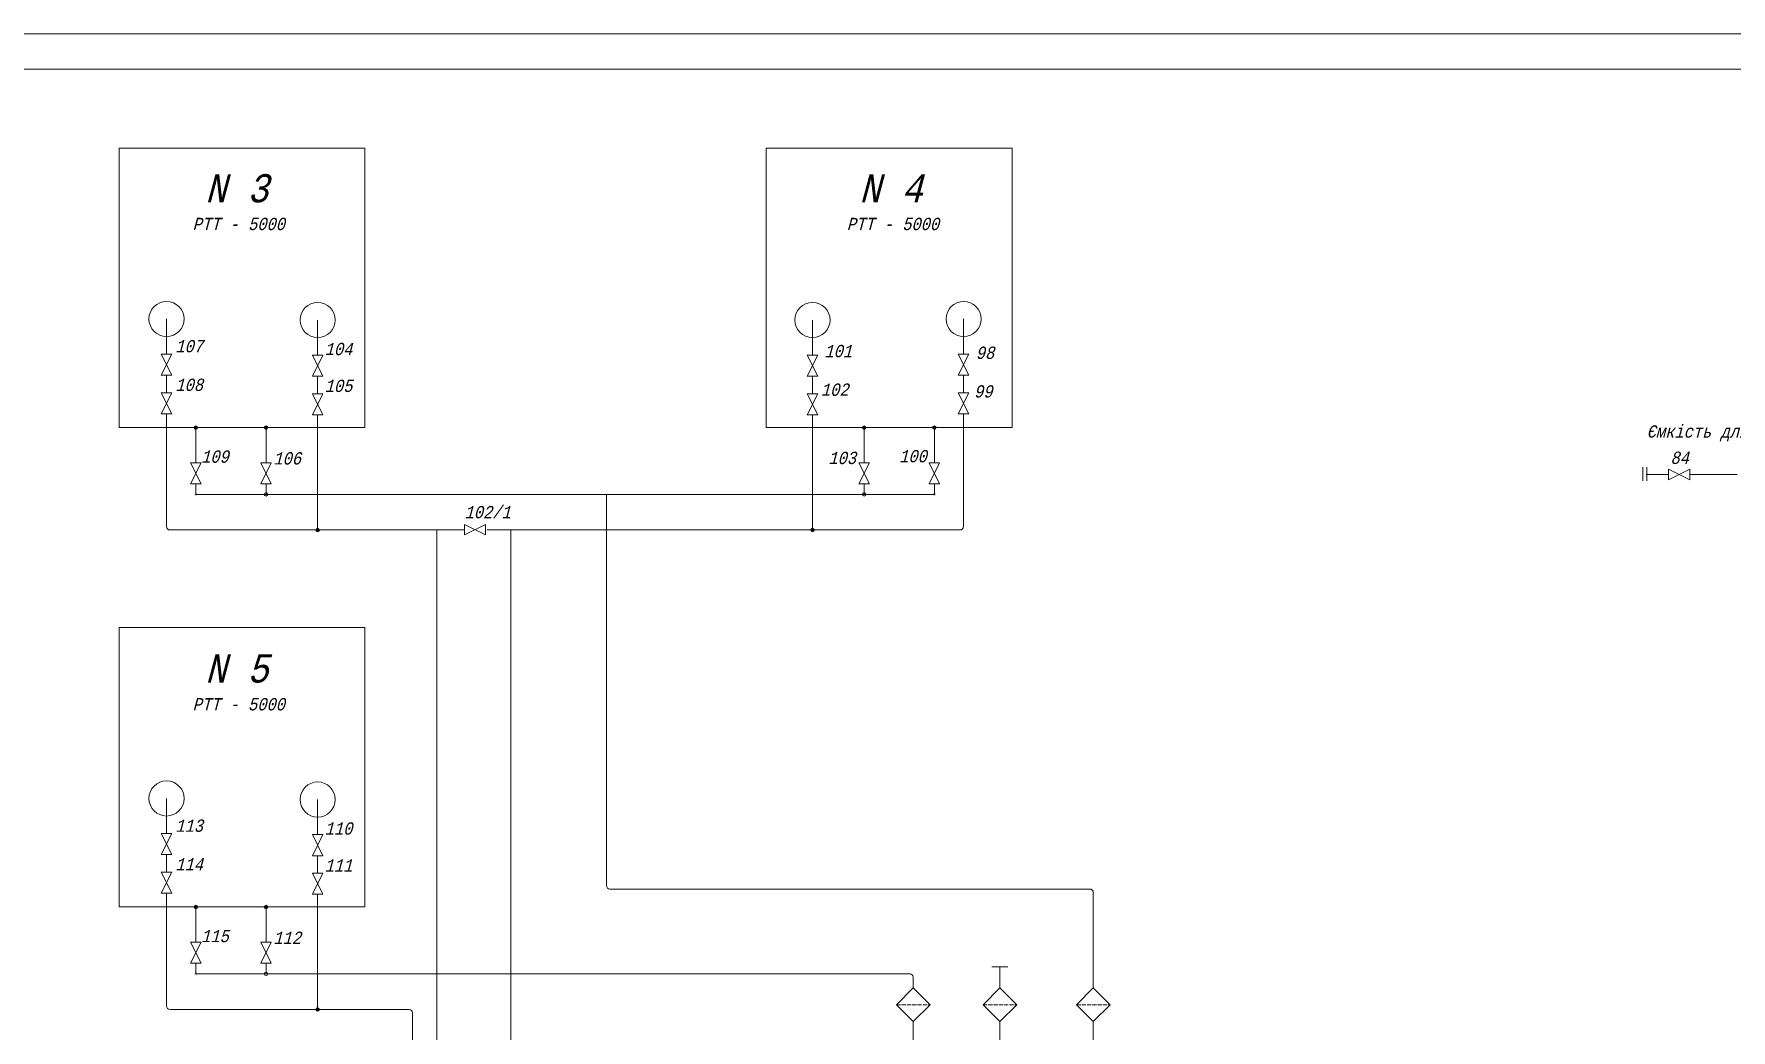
# Model space of a CAD drawing. Extents: x 0 to 840, y 0 to 594.
# Drawn here: x 356.4 to 598.1, y 452.2 to 594 of the extents above; entities that cross this region are included whole.
import ezdxf

# ---------------------------------------------------------------- set-up
doc = ezdxf.new("R2010")
doc.units = 0
doc.header["$MEASUREMENT"] = 0
doc.linetypes.add('ACAD_ISO02W100', pattern=[15, 12, -3])
for name, color, linetype in [('A76', 2, 'CONTINUOUS'), ('Aи95', 1, 'CONTINUOUS'), ('Дт', 160, 'CONTINUOUS')]:
    doc.layers.add(name, color=color, linetype=linetype)
for name, color, linetype, lineweight in [('Надписи', 4, 'CONTINUOUS', 5), ('Общие трубы', 254, 'CONTINUOUS', 30), ('Схема', 254, 'CONTINUOUS', 20)]:
    doc.layers.add(name, color=color, linetype=linetype, lineweight=lineweight)
doc.styles.get("Standard").update_dxf_attribs({"font": 'COUR.TTF', "width": 0.8, "oblique": 7, "height": 2})

msp = doc.modelspace()

# ---------------------------------------------------------------- hatches: boundary and pattern name
at = {"layer": 'A76', "lineweight": 20}
h = msp.add_hatch(color=256, dxfattribs=at)
edge = h.paths.add_edge_path()
edge.add_arc((379.48, 537.95), 0.25, 0, 360)
h = msp.add_hatch(color=256, dxfattribs=at)
edge = h.paths.add_edge_path()
edge.add_arc((389.48, 537.95), 0.25, 0, 360)
h = msp.add_hatch(color=256, dxfattribs=at)
edge = h.paths.add_edge_path()
edge.add_arc((379.48, 528.45), 0.25, 0, 360)
edge = h.paths.add_edge_path()
edge.add_arc((389.48, 528.45), 0.25, 0, 360)
h = msp.add_hatch(color=256, dxfattribs=at)
edge = h.paths.add_edge_path()
edge.add_arc((396.83, 523.37), 0.25, 0, 360)
at = {"layer": 'Aи95', "lineweight": 20}
h = msp.add_hatch(color=256, dxfattribs=at)
edge = h.paths.add_edge_path()
edge.add_arc((474.67, 537.95), 0.25, 0, 360)
h = msp.add_hatch(color=256, dxfattribs=at)
edge = h.paths.add_edge_path()
edge.add_arc((484.67, 537.95), 0.25, 0, 360)
h = msp.add_hatch(color=256, dxfattribs=at)
edge = h.paths.add_edge_path()
edge.add_arc((484.67, 528.45), 0.25, 180, 540, ccw=False)
edge = h.paths.add_edge_path()
edge.add_arc((474.67, 528.45), 0.25, 180, 540, ccw=False)
h = msp.add_hatch(color=256, dxfattribs=at)
edge = h.paths.add_edge_path()
edge.add_arc((467.31, 523.37), 0.25, 0, 360)
at = {"layer": 'Дт', "lineweight": 20}
h = msp.add_hatch(color=256, dxfattribs=at)
edge = h.paths.add_edge_path()
edge.add_arc((379.48, 469.69), 0.25, 0, 360)
h = msp.add_hatch(color=256, dxfattribs=at)
edge = h.paths.add_edge_path()
edge.add_arc((389.48, 469.69), 0.25, 0, 360)
h = msp.add_hatch(color=256, dxfattribs=at)
edge = h.paths.add_edge_path()
edge.add_arc((379.48, 460.19), 0.25, 0, 360)
edge = h.paths.add_edge_path()
edge.add_arc((389.48, 460.19), 0.25, 0, 360)
h = msp.add_hatch(color=256, dxfattribs=at)
edge = h.paths.add_edge_path()
edge.add_arc((396.83, 455.1), 0.25, 0, 360)

# ---------------------------------------------------------------- linework, layer by layer
at = {"layer": 'A76', "lineweight": 20}
for p, q in [((403.55, 577.72), (368.55, 577.72)), ((368.55, 577.72), (368.55, 537.96)), ((403.55, 537.96), (403.55, 577.72)), ((375.31, 548.42), (375.31, 553.42)), ((396.83, 548.27), (396.83, 553.27)), ((374.56, 548.42), (376.06, 548.42)), ((376.06, 548.42), (374.56, 545.42)), ((376.06, 545.42), (374.56, 548.42)), ((396.08, 548.27), (397.58, 548.27)), ((397.58, 548.27), (396.08, 545.27)), ((397.58, 545.27), (396.08, 548.27)), ((374.56, 545.42), (376.06, 545.42)), ((375.31, 542.92), (375.31, 545.42)), ((396.08, 545.27), (397.58, 545.27)), ((396.83, 542.77), (396.83, 545.27)), ((374.56, 542.92), (376.06, 542.92)), ((376.06, 542.92), (374.56, 539.92)), ((376.06, 539.92), (374.56, 542.92)), ((396.08, 542.77), (397.58, 542.77)), ((397.58, 542.77), (396.08, 539.77)), ((397.58, 539.77), (396.08, 542.77)), ((374.56, 539.92), (376.06, 539.92)), ((375.31, 534.92), (375.31, 539.92)), ((396.08, 539.77), (397.58, 539.77)), ((396.83, 534.77), (396.83, 539.77)), ((368.55, 537.96), (403.55, 537.96)), ((379.48, 537.95), (379.48, 532.95)), ((389.48, 537.95), (389.48, 532.95)), ((375.31, 534.92), (375.31, 523.88)), ((396.83, 534.77), (396.83, 523.47)), ((378.73, 532.95), (380.23, 532.95)), ((380.23, 532.95), (378.73, 529.95)), ((380.23, 529.95), (378.73, 532.95)), ((388.73, 532.95), (390.23, 532.95)), ((390.23, 532.95), (388.73, 529.95)), ((390.23, 529.95), (388.73, 532.95)), ((378.73, 529.95), (380.23, 529.95)), ((379.48, 529.95), (379.48, 528.45)), ((388.73, 529.95), (390.23, 529.95)), ((389.48, 529.95), (389.48, 528.45)), ((379.48, 528.45), (437.96, 528.45)), ((417.71, 523.38), (375.81, 523.38))]:
    msp.add_line(p, q, dxfattribs=at)
at = {"layer": 'A76', "color": 2, "lineweight": 20}
msp.add_line((413.81, 442.96), (413.81, 523.37), dxfattribs=at)
at = {"layer": 'A76', "lineweight": 20}
msp.add_lwpolyline([(420.73, 524.17), (420.73, 522.67), (417.73, 524.17), (417.73, 522.67)], close=True, dxfattribs=at)
for centre, radius in [((375.31, 553.42), 2.5), ((396.83, 553.27), 2.5), ((379.48, 537.95), 0.25), ((389.48, 537.95), 0.25), ((389.48, 528.45), 0.25), ((396.83, 523.37), 0.25)]:
    msp.add_circle(centre, radius, dxfattribs=at)
msp.add_arc((375.81, 523.88), 0.5, 180, 270, dxfattribs=at)
at = {"layer": 'Aи95', "lineweight": 20}
for p, q in [((495.73, 577.72), (460.73, 577.72)), ((460.73, 577.72), (460.73, 537.96)), ((495.73, 537.96), (495.73, 577.72)), ((467.31, 548.27), (467.31, 553.27)), ((488.83, 548.42), (488.83, 553.42)), ((468.06, 548.27), (466.56, 548.27)), ((466.56, 548.27), (468.06, 545.27)), ((466.56, 545.27), (468.06, 548.27)), ((489.58, 548.42), (488.08, 548.42)), ((488.08, 548.42), (489.58, 545.42)), ((488.08, 545.42), (489.58, 548.42)), ((468.06, 545.27), (466.56, 545.27)), ((467.31, 542.77), (467.31, 545.27)), ((489.58, 545.42), (488.08, 545.42)), ((488.83, 542.92), (488.83, 545.42)), ((468.06, 542.77), (466.56, 542.77)), ((466.56, 542.77), (468.06, 539.77)), ((466.56, 539.77), (468.06, 542.77)), ((489.58, 542.92), (488.08, 542.92)), ((488.08, 542.92), (489.58, 539.92)), ((488.08, 539.92), (489.58, 542.92)), ((468.06, 539.77), (466.56, 539.77)), ((467.31, 534.77), (467.31, 539.77)), ((489.58, 539.92), (488.08, 539.92)), ((488.83, 534.92), (488.83, 539.92)), ((460.73, 537.96), (495.73, 537.96)), ((474.67, 537.95), (474.67, 532.95)), ((484.67, 537.95), (484.67, 532.95)), ((467.31, 534.77), (467.31, 523.47)), ((488.83, 534.92), (488.83, 523.88)), ((475.42, 532.95), (473.92, 532.95)), ((473.92, 532.95), (475.42, 529.95)), ((473.92, 529.95), (475.42, 532.95)), ((485.42, 532.95), (483.92, 532.95)), ((483.92, 532.95), (485.42, 529.95)), ((483.92, 529.95), (485.42, 532.95)), ((475.42, 529.95), (473.92, 529.95)), ((474.67, 529.95), (474.67, 528.45)), ((485.42, 529.95), (483.92, 529.95)), ((484.67, 529.95), (484.67, 528.45)), ((437.96, 528.45), (484.67, 528.45)), ((420.97, 523.41), (488.33, 523.38))]:
    msp.add_line(p, q, dxfattribs=at)
at = {"layer": 'Aи95', "color": 1, "lineweight": 20}
msp.add_line((424.35, 523.31), (424.35, 442.9), dxfattribs=at)
at = {"layer": 'Aи95', "lineweight": 20}
for centre, radius in [((467.31, 553.27), 2.5), ((488.83, 553.42), 2.5), ((474.67, 537.95), 0.25), ((484.67, 537.95), 0.25), ((474.67, 528.45), 0.25), ((467.31, 523.37), 0.25)]:
    msp.add_circle(centre, radius, dxfattribs=at)
msp.add_arc((488.33, 523.88), 0.5, 270, 0, dxfattribs=at)
at = {"layer": 'Дт', "lineweight": 20}
for p, q in [((403.55, 509.48), (368.55, 509.48)), ((368.55, 509.48), (368.55, 469.72)), ((403.55, 469.72), (403.55, 509.48)), ((375.31, 480.15), (375.31, 485.15)), ((396.83, 480), (396.83, 485)), ((374.56, 480.15), (376.06, 480.15)), ((376.06, 480.15), (374.56, 477.15)), ((376.06, 477.15), (374.56, 480.15)), ((396.08, 480), (397.58, 480)), ((397.58, 480), (396.08, 477)), ((397.58, 477), (396.08, 480)), ((374.56, 477.15), (376.06, 477.15)), ((375.31, 474.65), (375.31, 477.15)), ((396.08, 477), (397.58, 477)), ((396.83, 474.5), (396.83, 477)), ((374.56, 474.65), (376.06, 474.65)), ((376.06, 474.65), (374.56, 471.65)), ((376.06, 471.65), (374.56, 474.65)), ((396.08, 474.5), (397.58, 474.5)), ((397.58, 474.5), (396.08, 471.5)), ((397.58, 471.5), (396.08, 474.5)), ((374.56, 471.65), (376.06, 471.65)), ((375.31, 466.65), (375.31, 471.65)), ((396.08, 471.5), (397.58, 471.5)), ((396.83, 466.5), (396.83, 471.5)), ((368.55, 469.72), (403.55, 469.72)), ((379.48, 469.69), (379.48, 464.69)), ((389.48, 469.69), (389.48, 464.69)), ((375.31, 466.65), (375.31, 455.61)), ((396.83, 466.5), (396.83, 455.2)), ((378.73, 464.69), (380.23, 464.69)), ((380.23, 464.69), (378.73, 461.69)), ((380.23, 461.69), (378.73, 464.69)), ((388.73, 464.69), (390.23, 464.69)), ((390.23, 464.69), (388.73, 461.69)), ((390.23, 461.69), (388.73, 464.69)), ((378.73, 461.69), (380.23, 461.69)), ((379.48, 461.69), (379.48, 460.19)), ((388.73, 461.69), (390.23, 461.69)), ((389.48, 461.69), (389.48, 460.19)), ((379.48, 460.19), (481.16, 460.19)), ((481.66, 458.18), (481.66, 459.69)), ((479.26, 455.78), (481.66, 458.18)), ((481.66, 458.18), (484.06, 455.78)), ((375.81, 455.11), (409.85, 455.11)), ((410.35, 454.61), (410.35, 442.9)), ((481.66, 453.38), (479.26, 455.78)), ((484.06, 455.78), (481.66, 453.38)), ((481.66, 453.4), (481.66, 445.72))]:
    msp.add_line(p, q, dxfattribs=at)
at = {"layer": 'Дт', "linetype": 'ACAD_ISO02W100', "lineweight": 20, "ltscale": 0.05}
msp.add_line((479.26, 455.78), (484.06, 455.78), dxfattribs=at)
at = {"layer": 'Дт', "lineweight": 20}
for centre, radius in [((375.31, 485.15), 2.5), ((396.83, 485), 2.5), ((379.48, 469.69), 0.25), ((389.48, 469.69), 0.25), ((389.48, 460.19), 0.25), ((396.83, 455.1), 0.25)]:
    msp.add_circle(centre, radius, dxfattribs=at)
for centre, start, end in [((481.16, 459.69), 359.9989, 90), ((481.16, 459.69), 359.9989, 90), ((375.81, 455.61), 180, 270), ((409.85, 454.61), 0, 90)]:
    msp.add_arc(centre, 0.5, start, end, dxfattribs=at)
at = {"layer": 'Общие трубы', "lineweight": 20}
for p, q in [((585.57, 532.31), (585.57, 530.38)), ((586.12, 532.31), (586.12, 530.38)), ((589.25, 530.53), (589.25, 532.03)), ((589.25, 532.03), (592.25, 530.53)), ((592.25, 532.03), (589.25, 530.53)), ((592.25, 530.53), (592.25, 532.03)), ((589.25, 531.28), (586.04, 531.28)), ((599, 531.28), (592.25, 531.28)), ((437.96, 528.45), (437.96, 472.75)), ((438.46, 472.25), (506.81, 472.25)), ((507.31, 458.18), (507.31, 471.75)), ((494, 461.18), (492.85, 461.18)), ((494, 458.18), (494, 461.18)), ((494, 461.18), (494, 461.18)), ((494, 461.18), (495.15, 461.18)), ((491.6, 455.78), (494, 458.18)), ((494, 458.18), (496.4, 455.78)), ((504.91, 455.78), (507.31, 458.18)), ((507.31, 458.18), (509.71, 455.78)), ((494, 453.38), (491.6, 455.78)), ((496.4, 455.78), (494, 453.38)), ((507.31, 453.38), (504.91, 455.78)), ((509.71, 455.78), (507.31, 453.38)), ((494, 453.4), (494, 445.72)), ((507.31, 453.4), (507.31, 445.72))]:
    msp.add_line(p, q, dxfattribs=at)
at = {"layer": 'Общие трубы', "linetype": 'ACAD_ISO02W100', "lineweight": 20, "ltscale": 0.05}
for p, q in [((491.6, 455.78), (496.4, 455.78)), ((504.91, 455.78), (509.71, 455.78))]:
    msp.add_line(p, q, dxfattribs=at)
at = {"layer": 'Общие трубы', "lineweight": 20}
for centre, start, end in [((438.46, 472.75), 180, 270), ((506.81, 471.75), 359.9989, 90), ((506.81, 471.75), 359.9989, 90)]:
    msp.add_arc(centre, 0.5, start, end, dxfattribs=at)
at = {"layer": 'Схема', "lineweight": 5}
for p, q in [((840, 594), (0, 594)), ((835, 589), (20, 589))]:
    msp.add_line(p, q, dxfattribs=at)

# ---------------------------------------------------------------- texts
at = {"layer": 'Надписи', "lineweight": 15, "oblique": 15, "width": 0.75}
for s, height, p in [('N 3', 4, (380.81, 570.03)), ('N 4', 4, (473.97, 570.03)), ('РТТ - 5000', 1.75, (379.02, 566.07)), ('РТТ - 5000', 1.75, (472.19, 566.07)), ('107', 1.75, (376.56, 548.67)), ('104', 1.75, (397.83, 548.27)), ('101', 1.75, (469, 547.98)), ('98', 1.75, (490.56, 547.73)), ('108', 1.75, (376.56, 543.17)), ('105', 1.75, (397.83, 543.02)), ('102', 1.75, (468.5, 542.48)), ('99', 1.75, (490.31, 542.23)), ('Ємкість для охолоджуючої рідини', 1.75, (586.11, 536.53)), ('109', 1.75, (380.23, 532.95)), ('106', 1.75, (390.52, 532.7)), ('103', 1.75, (469.57, 532.76)), ('100', 1.75, (479.65, 533.01)), ('84', 1.75, (589.5, 532.78)), ('N 5', 4, (380.81, 501.65)), ('РТТ - 5000', 1.75, (379.02, 497.69)), ('113', 1.75, (376.56, 480.4)), ('110', 1.75, (397.83, 480)), ('114', 1.75, (376.56, 474.9)), ('111', 1.75, (397.83, 474.75)), ('115', 1.75, (380.23, 464.69)), ('112', 1.75, (390.52, 464.44))]:
    msp.add_text(s, height=height, dxfattribs=at).set_placement(p)
at = {"layer": 'Надписи', "color": 7, "lineweight": 15, "oblique": 15, "width": 0.75}
msp.add_text('102/1', height=1.75, dxfattribs=at).set_placement((417.75, 525.04))

doc.saveas('drawing.dxf')
